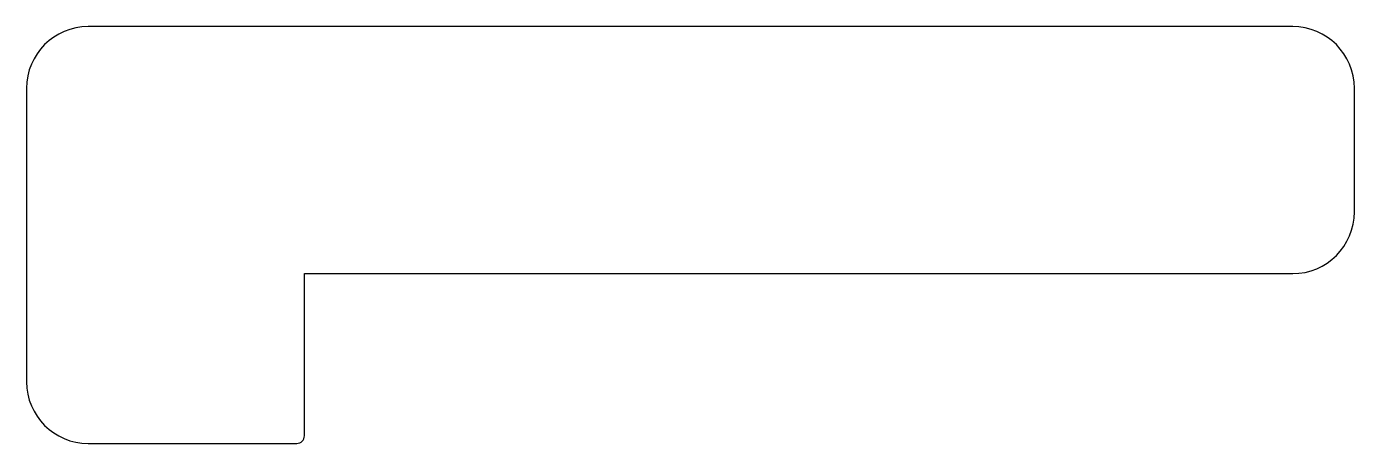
# Model space of a CAD drawing. Extents: x 1411.2 to 1454.2, y 1914.2 to 1927.7.
import ezdxf

# ---------------------------------------------------------------- set-up
doc = ezdxf.new("R2010")
doc.units = 0
doc.layers.get('0').update_dxf_attribs({"linetype": 'CONTINUOUS'})

msp = doc.modelspace()

# ---------------------------------------------------------------- linework, layer by layer
for p, q in [((1452.237, 1927.712), (1413.237, 1927.712)), ((1411.237, 1925.712), (1411.237, 1916.212)), ((1454.237, 1921.712), (1454.237, 1925.712)), ((1420.237, 1914.462), (1420.237, 1919.712)), ((1420.237, 1919.712), (1452.237, 1919.712)), ((1413.237, 1914.212), (1419.987, 1914.212))]:
    msp.add_line(p, q)
for centre, radius, start, end in [((1413.237, 1925.712), 2, 90, 180), ((1452.237, 1925.712), 2, 0, 90), ((1452.237, 1921.712), 2, 270, 0), ((1413.237, 1916.212), 2, 180, 270), ((1419.987, 1914.462), 0.25, 270, 0)]:
    msp.add_arc(centre, radius, start, end)

doc.saveas('drawing.dxf')
